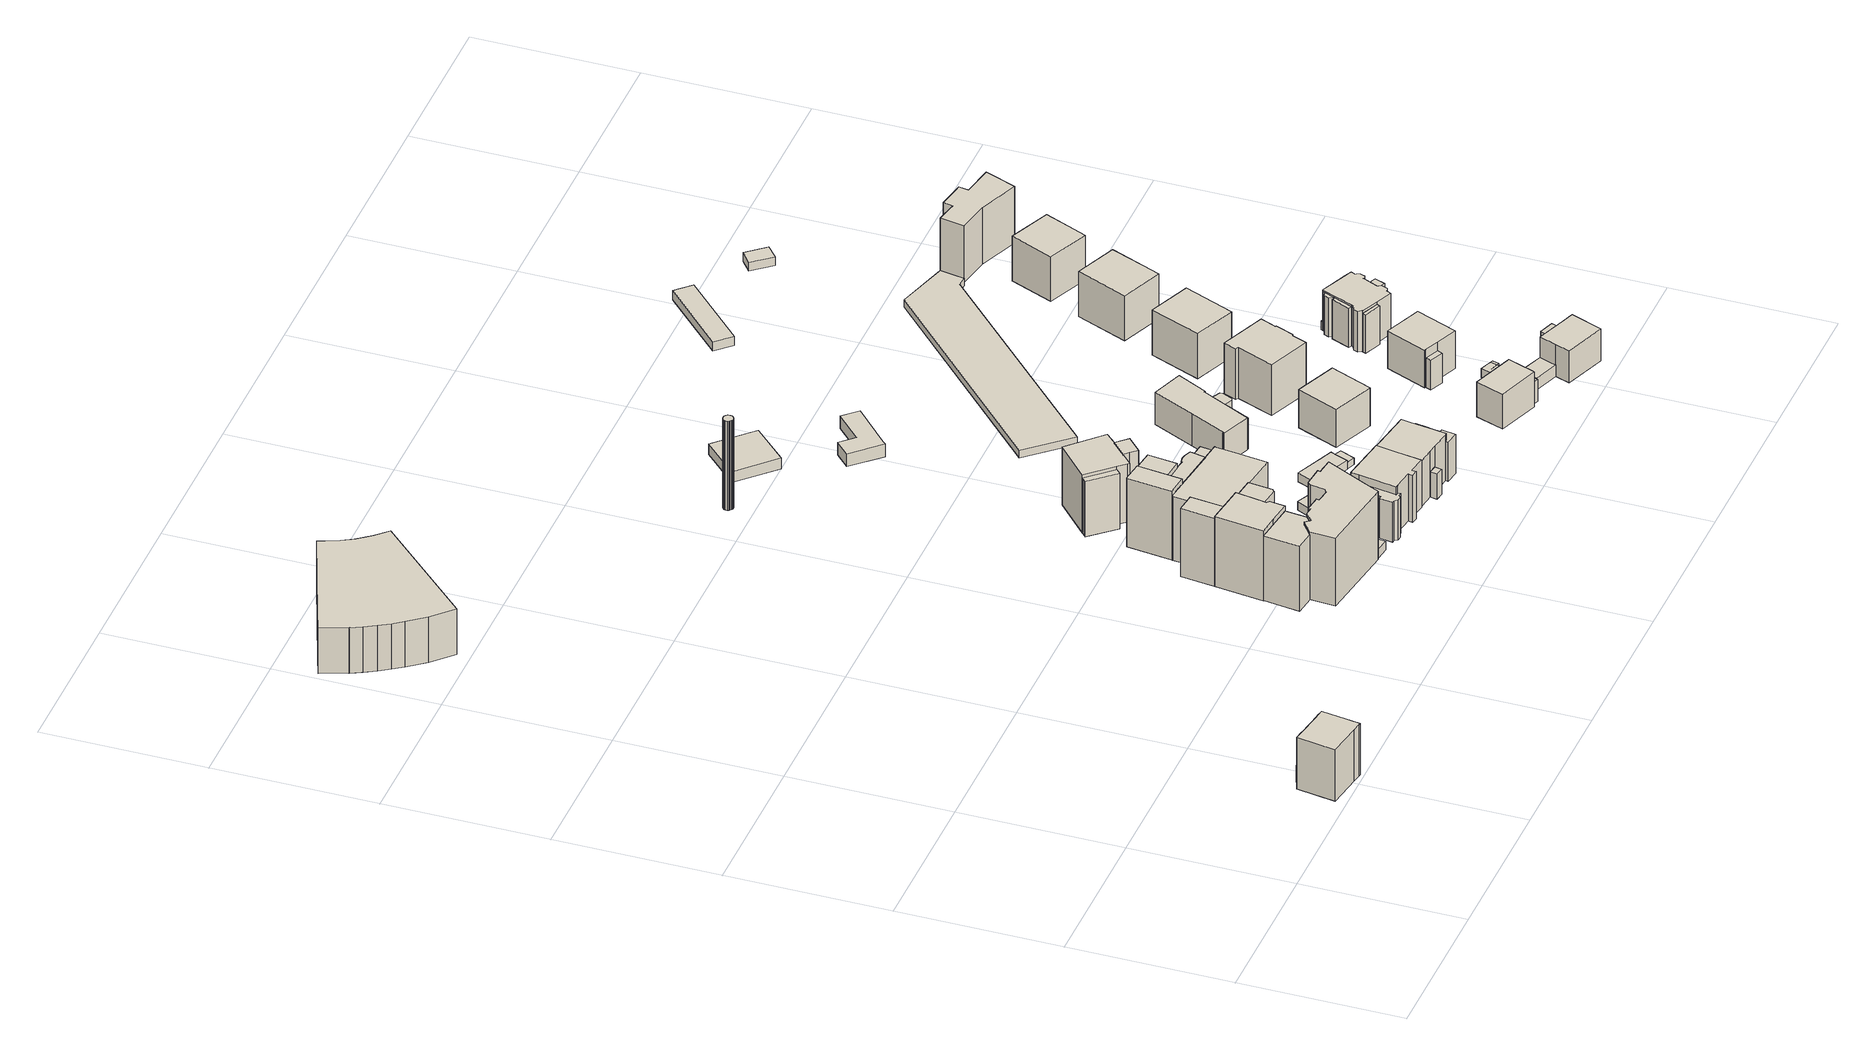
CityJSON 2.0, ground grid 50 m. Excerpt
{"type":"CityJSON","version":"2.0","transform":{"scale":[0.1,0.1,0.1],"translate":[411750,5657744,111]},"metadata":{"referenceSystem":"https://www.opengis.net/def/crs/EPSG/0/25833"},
"CityObjects":{
"building1":{"type":"Building","attributes":{"Gemeindeschluessel":14612000,"Geometrietyp2DReferenz":"3000","function":"31001_9998","roofType":"9999"},"children":["building1-1","building1-2"]},
"building1-1":{"type":"BuildingPart","attributes":{"Dachtyp_tdc":"tdcHipRoof","Dachneigung":21.82,"QualitaetDacherkennung":89,"Geometrietyp2DReferenz":"3000","measuredHeight":18.6,"roofType":"3200"},"parents":["building1"],"geometry":[{"type":"Solid","lod":"1","boundaries":[[[[0,1,2,3,4,5,6,7,8,9]],[[10,11,12,13,14,15,16,17,18,19]],[[9,11,10,0]],[[8,12,11,9]],[[7,13,12,8]],[[6,14,13,7]],[[5,15,14,6]],[[4,16,15,5]],[[3,17,16,4]],[[2,18,17,3]],[[1,19,18,2]],[[0,10,19,1]]]]}]},
"building1-2":{"type":"BuildingPart","attributes":{"Dachtyp_tdc":"tdcFreeFormRoof","Dachneigung":48.17,"QualitaetDacherkennung":15,"Geometrietyp2DReferenz":"3000","measuredHeight":6.14,"roofType":"5000"},"parents":["building1"],"geometry":[{"type":"Solid","lod":"1","boundaries":[[[[20,21,22,23,24,25,26,27,28]],[[29,30,31,10,19,18,32,33,34]],[[28,30,29,20]],[[27,31,30,28]],[[26,10,31,27]],[[25,19,10,26]],[[24,18,19,25]],[[23,32,18,24]],[[22,33,32,23]],[[21,34,33,22]],[[20,29,34,21]]]]}]},
"building2":{"type":"Building","attributes":{"Dachtyp_tdc":"tdcFreeFormRoof","Gemeindeschluessel":14612000,"Dachneigung":12.37,"QualitaetDacherkennung":40,"Geometrietyp2DReferenz":"3000","measuredHeight":16.99,"function":"31001_2000","roofType":"5000"},"geometry":[{"type":"Solid","lod":"1","boundaries":[[[[35,36,37,38,39,40,41,42,43,44,45,46,47,48,49]],[[50,51,52,53,54,55,56,57,58,59,60,61,62,63,64]],[[49,51,50,35]],[[48,52,51,49]],[[47,53,52,48]],[[46,54,53,47]],[[45,55,54,46]],[[44,56,55,45]],[[43,57,56,44]],[[42,58,57,43]],[[41,59,58,42]],[[40,60,59,41]],[[39,61,60,40]],[[38,62,61,39]],[[37,63,62,38]],[[36,64,63,37]],[[35,50,64,36]]]]}]},
"building3":{"type":"Building","attributes":{"Dachtyp_tdc":"tdcFreeFormRoof","Gemeindeschluessel":14612000,"Dachneigung":54.85,"QualitaetDacherkennung":20,"Geometrietyp2DReferenz":"3000","measuredHeight":26.11,"function":"31001_9998","roofType":"5000"},"geometry":[{"type":"Solid","lod":"1","boundaries":[[[[65,66,67,68,69,70,71]],[[72,73,74,75,76,77,78]],[[71,73,72,65]],[[70,74,73,71]],[[69,75,74,70]],[[68,76,75,69]],[[67,77,76,68]],[[66,78,77,67]],[[65,72,78,66]]]]}]},
"building4":{"type":"Building","attributes":{"Gemeindeschluessel":14612000,"Geometrietyp2DReferenz":"3000","function":"31001_9998","roofType":"9999"},"children":["building4-1","building4-2"]},
"building4-1":{"type":"BuildingPart","attributes":{"Dachtyp_tdc":"tdcFreeFormRoof","Dachneigung":59.81,"QualitaetDacherkennung":30,"Geometrietyp2DReferenz":"3000","measuredHeight":25.52,"roofType":"5000"},"parents":["building4"],"geometry":[{"type":"Solid","lod":"1","boundaries":[[[[79,80,81,82,83,84,85,86,87,88]],[[89,90,91,92,93,94,95,96,97,98]],[[88,90,89,79]],[[87,91,90,88]],[[86,92,91,87]],[[85,93,92,86]],[[84,94,93,85]],[[83,95,94,84]],[[82,96,95,83]],[[81,97,96,82]],[[80,98,97,81]],[[79,89,98,80]]]]}]},
"building4-2":{"type":"BuildingPart","attributes":{"Dachtyp_tdc":"tdcFreeFormRoof","Dachneigung":50.91,"QualitaetDacherkennung":8,"Geometrietyp2DReferenz":"3000","measuredHeight":28.3,"roofType":"5000"},"parents":["building4"],"geometry":[{"type":"Solid","lod":"1","boundaries":[[[[99,100,101,102,103,104,105,106,107]],[[108,109,110,111,112,113,114,89,98]],[[107,109,108,99]],[[106,110,109,107]],[[105,111,110,106]],[[104,112,111,105]],[[103,113,112,104]],[[102,114,113,103]],[[101,89,114,102]],[[100,98,89,101]],[[99,108,98,100]]]]}]},
"building5":{"type":"Building","attributes":{"Dachtyp_tdc":"tdcFreeFormRoof","Gemeindeschluessel":14612000,"Dachneigung":49.48,"QualitaetDacherkennung":22,"Geometrietyp2DReferenz":"3000","measuredHeight":26.62,"function":"31001_9998","roofType":"5000"},"geometry":[{"type":"Solid","lod":"1","boundaries":[[[[115,116,117,118,119,120,121,122,123,124,125,126,127,128,129,130,131,132,133,134]],[[135,136,137,138,139,140,141,142,143,144,145,146,147,148,149,150,151,152,153,154]],[[134,136,135,115]],[[133,137,136,134]],[[132,138,137,133]],[[131,139,138,132]],[[130,140,139,131]],[[129,141,140,130]],[[128,142,141,129]],[[127,143,142,128]],[[126,144,143,127]],[[125,145,144,126]],[[124,146,145,125]],[[123,147,146,124]],[[122,148,147,123]],[[121,149,148,122]],[[120,150,149,121]],[[119,151,150,120]],[[118,152,151,119]],[[117,153,152,118]],[[116,154,153,117]],[[115,135,154,116]]]]}]},
"building6":{"type":"Building","attributes":{"Gemeindeschluessel":14612000,"Dachneigung":90,"Dachorientierung":0,"MittlereTraufHoehe":115.54,"QualitaetDacherkennung":100,"ObjektHoehe":3,"BodenHoehe":112.54,"Geometrietyp2DReferenz":"3000","AbsoluteHoehe":115.54,"Dachflaeche":23.25,"measuredHeight":3,"function":"31001_9998","roofType":"1000","storeysAboveGround":1},"geometry":[{"type":"Solid","lod":"1","boundaries":[[[[155,156,157,158]],[[75,159,160,161]],[[158,159,75,155]],[[157,160,159,158]],[[156,161,160,157]],[[155,75,161,156]]]]}]},
"building7":{"type":"Building","attributes":{"Dachtyp_tdc":"tdcPolyFlatRoof","Gemeindeschluessel":14612000,"Dachneigung":54.86,"QualitaetDacherkennung":64,"Geometrietyp2DReferenz":"3000","measuredHeight":27.84,"function":"31001_9998","roofType":"2100"},"geometry":[{"type":"Solid","lod":"1","boundaries":[[[[162,163,164,165,166]],[[167,168,169,170,171]],[[166,168,167,162]],[[165,169,168,166]],[[164,170,169,165]],[[163,171,170,164]],[[162,167,171,163]]]]}]},
"building8":{"type":"Building","attributes":{"Dachtyp_tdc":"tdcPolyFlatRoof","Gemeindeschluessel":14612000,"Dachneigung":9.6,"QualitaetDacherkennung":45,"Geometrietyp2DReferenz":"3000","measuredHeight":3.36,"function":"31001_9998","roofType":"2100"},"geometry":[{"type":"Solid","lod":"1","boundaries":[[[[172,173,174,175]],[[176,177,178,179]],[[175,177,176,172]],[[174,178,177,175]],[[173,179,178,174]],[[172,176,179,173]]]]}]},
"building9":{"type":"Building","attributes":{"Gemeindeschluessel":14612000,"Geometrietyp2DReferenz":"3000","function":"31001_9998","roofType":"9999"},"children":["building9-1","building9-2","building9-3","building9-4","building9-5","building9-6"]},
"building9-1":{"type":"BuildingPart","attributes":{"Dachtyp_tdc":"tdcFreeFormRoof","Dachneigung":66.17,"QualitaetDacherkennung":14,"Geometrietyp2DReferenz":"3000","measuredHeight":26.49,"roofType":"5000"},"parents":["building9"],"geometry":[{"type":"Solid","lod":"1","boundaries":[[[[180,181,182,183,184]],[[113,185,186,187,188]],[[184,185,113,180]],[[183,186,185,184]],[[182,187,186,183]],[[181,188,187,182]],[[180,113,188,181]]]]}]},
"building9-2":{"type":"BuildingPart","attributes":{"Dachtyp_tdc":"tdcPolyFlatRoof","Dachneigung":0,"QualitaetDacherkennung":39,"Geometrietyp2DReferenz":"3000","measuredHeight":4.91,"roofType":"1000"},"parents":["building9"],"geometry":[{"type":"Solid","lod":"1","boundaries":[[[[189,190,191,192,193,194]],[[195,196,197,198,199,200]],[[194,196,195,189]],[[193,197,196,194]],[[192,198,197,193]],[[191,199,198,192]],[[190,200,199,191]],[[189,195,200,190]]]]}]},
"building9-3":{"type":"BuildingPart","attributes":{"Dachtyp_tdc":"tdcPolyFlatRoof","Dachneigung":47.38,"QualitaetDacherkennung":75,"Geometrietyp2DReferenz":"3000","measuredHeight":26.22,"roofType":"2100"},"parents":["building9"],"geometry":[{"type":"Solid","lod":"1","boundaries":[[[[201,202,203,204]],[[170,205,206,207]],[[204,205,170,201]],[[203,206,205,204]],[[202,207,206,203]],[[201,170,207,202]]]]}]},
"building9-4":{"type":"BuildingPart","attributes":{"Dachtyp_tdc":"tdcFreeFormRoof","Dachneigung":70.98,"QualitaetDacherkennung":10,"Geometrietyp2DReferenz":"3000","measuredHeight":25.9,"roofType":"5000"},"parents":["building9"],"geometry":[{"type":"Solid","lod":"1","boundaries":[[[[208,209,210,211,212,213,214,215,216,217,218]],[[219,220,221,222,223,224,225,171,226,207,206]],[[218,220,219,208]],[[217,221,220,218]],[[216,222,221,217]],[[215,223,222,216]],[[214,224,223,215]],[[213,225,224,214]],[[212,171,225,213]],[[211,226,171,212]],[[210,207,226,211]],[[209,206,207,210]],[[208,219,206,209]]]]}]},
"building9-5":{"type":"BuildingPart","attributes":{"Dachtyp_tdc":"tdcGableRoof","Dachneigung":36.32,"QualitaetDacherkennung":27,"Geometrietyp2DReferenz":"3000","measuredHeight":21.45,"roofType":"3100"},"parents":["building9"],"geometry":[{"type":"Solid","lod":"1","boundaries":[[[[227,228,229,230]],[[231,232,225,224]],[[230,232,231,227]],[[229,225,232,230]],[[228,224,225,229]],[[227,231,224,228]]]]}]},
"building9-6":{"type":"BuildingPart","attributes":{"Dachtyp_tdc":"tdcGableRoof","Dachneigung":16.01,"QualitaetDacherkennung":9,"Geometrietyp2DReferenz":"3000","measuredHeight":24.64,"roofType":"3100"},"parents":["building9"],"geometry":[{"type":"Solid","lod":"1","boundaries":[[[[233,234,235,236,237,238,239,240,241,242,243,244,245]],[[246,167,247,171,232,248,249,200,199,91,250,188,186]],[[245,167,246,233]],[[244,247,167,245]],[[243,171,247,244]],[[242,232,171,243]],[[241,248,232,242]],[[240,249,248,241]],[[239,200,249,240]],[[238,199,200,239]],[[237,91,199,238]],[[236,250,91,237]],[[235,188,250,236]],[[234,186,188,235]],[[233,246,186,234]]]]}]},
"building10":{"type":"Building","attributes":{"Erfassungsdatum_Objekt":"2021-12-02","BodenHoehe":117.99,"gemHoehe":30,"BauwerkHoehe":30,"Breite":3,"Gemeindeschluessel":"14612000","Geometrietyp2DReferenz":"3000","measuredHeight":30,"function":"51002_1260"},"geometry":[{"type":"Solid","lod":"1","boundaries":[[[[251,252,253,254,255,256,257,258,259,260,261,262,263,264,265,266,267,268,269,270,271,272]],[[273,274,275,276,277,278,279,280,281,282,283,284,285,286,287,288,289,290,291,292,293,294]],[[272,274,273,251]],[[271,275,274,272]],[[270,276,275,271]],[[269,277,276,270]],[[268,278,277,269]],[[267,279,278,268]],[[266,280,279,267]],[[265,281,280,266]],[[264,282,281,265]],[[263,283,282,264]],[[262,284,283,263]],[[261,285,284,262]],[[260,286,285,261]],[[259,287,286,260]],[[258,288,287,259]],[[257,289,288,258]],[[256,290,289,257]],[[255,291,290,256]],[[254,292,291,255]],[[253,293,292,254]],[[252,294,293,253]],[[251,273,294,252]]]]}]},
"building11":{"type":"Building","attributes":{"Gemeindeschluessel":14612000,"Geometrietyp2DReferenz":"3000","function":"31001_9998","roofType":"9999"},"children":["building11-1","building11-2","building11-3"]},
"building11-1":{"type":"BuildingPart","attributes":{"Dachtyp_tdc":"tdcGableRoof","Dachneigung":11.57,"QualitaetDacherkennung":21,"Geometrietyp2DReferenz":"3000","measuredHeight":20.23,"roofType":"3100"},"parents":["building11"],"geometry":[{"type":"Solid","lod":"1","boundaries":[[[[295,296,297,298,299,300,301]],[[302,303,304,305,306,307,308]],[[301,303,302,295]],[[300,304,303,301]],[[299,305,304,300]],[[298,306,305,299]],[[297,307,306,298]],[[296,308,307,297]],[[295,302,308,296]]]]}]},
"building11-2":{"type":"BuildingPart","attributes":{"Dachtyp_tdc":"tdcCutTentRoof","Dachneigung":57.1,"QualitaetDacherkennung":53,"Geometrietyp2DReferenz":"3000","measuredHeight":22.25,"roofType":"9999"},"parents":["building11"],"geometry":[{"type":"Solid","lod":"1","boundaries":[[[[309,310,311,312,313,314,315,316,317,318]],[[302,308,319,320,321,322,323,324,304,303]],[[318,308,302,309]],[[317,319,308,318]],[[316,320,319,317]],[[315,321,320,316]],[[314,322,321,315]],[[313,323,322,314]],[[312,324,323,313]],[[311,304,324,312]],[[310,303,304,311]],[[309,302,303,310]]]]}]},
"building11-3":{"type":"BuildingPart","attributes":{"Dachtyp_tdc":"tdcFreeFormRoof","Dachneigung":66.91,"QualitaetDacherkennung":26,"Geometrietyp2DReferenz":"3000","measuredHeight":19.89,"roofType":"5000"},"parents":["building11"],"geometry":[{"type":"Solid","lod":"1","boundaries":[[[[325,326,327,328,329]],[[330,331,332,322,321]],[[329,331,330,325]],[[328,332,331,329]],[[327,322,332,328]],[[326,321,322,327]],[[325,330,321,326]]]]}]},
"building12":{"type":"Building","attributes":{"Gemeindeschluessel":14612000,"Geometrietyp2DReferenz":"3000","function":"31001_9998","roofType":"9999"},"children":["building12-1","building12-2"]},
"building12-1":{"type":"BuildingPart","attributes":{"Dachtyp_tdc":"tdcHipAndGableRoof","Dachneigung":23.06,"QualitaetDacherkennung":45,"Geometrietyp2DReferenz":"3000","measuredHeight":18.25,"roofType":"5000"},"parents":["building12"],"geometry":[{"type":"Solid","lod":"1","boundaries":[[[[333,334,335,336,337,338,339,340,341,342,343]],[[344,345,346,347,348,349,350,351,352,353,354]],[[343,345,344,333]],[[342,346,345,343]],[[341,347,346,342]],[[340,348,347,341]],[[339,349,348,340]],[[338,350,349,339]],[[337,351,350,338]],[[336,352,351,337]],[[335,353,352,336]],[[334,354,353,335]],[[333,344,354,334]]]]}]},
"building12-2":{"type":"BuildingPart","attributes":{"Dachtyp_tdc":"tdcGableRoof","Dachneigung":27.45,"QualitaetDacherkennung":51,"Geometrietyp2DReferenz":"3000","measuredHeight":15.83,"roofType":"3100"},"parents":["building12"],"geometry":[{"type":"Solid","lod":"1","boundaries":[[[[355,356,357,358,359,360,361,362,363,364,365,366,367,368]],[[369,370,371,372,373,374,375,376,377,378,351,379,350,349]],[[368,370,369,355]],[[367,371,370,368]],[[366,372,371,367]],[[365,373,372,366]],[[364,374,373,365]],[[363,375,374,364]],[[362,376,375,363]],[[361,377,376,362]],[[360,378,377,361]],[[359,351,378,360]],[[358,379,351,359]],[[357,350,379,358]],[[356,349,350,357]],[[355,369,349,356]]]]}]},
"building13":{"type":"Building","attributes":{"Dachtyp_tdc":"tdcPolyFlatRoof","Gemeindeschluessel":14612000,"Dachneigung":5.66,"QualitaetDacherkennung":77,"Geometrietyp2DReferenz":"3000","measuredHeight":3.27,"function":"31001_9998","roofType":"2100"},"geometry":[{"type":"Solid","lod":"1","boundaries":[[[[380,381,382,383]],[[384,385,386,387]],[[383,385,384,380]],[[382,386,385,383]],[[381,387,386,382]],[[380,384,387,381]]]]}]},
"building14":{"type":"Building","attributes":{"Dachtyp_tdc":"tdcFreeFormRoof","Gemeindeschluessel":14612000,"Dachneigung":18.72,"QualitaetDacherkennung":19,"Geometrietyp2DReferenz":"3000","measuredHeight":5.21,"function":"31001_9998","roofType":"5000"},"geometry":[{"type":"Solid","lod":"1","boundaries":[[[[388,389,390,391,392,393]],[[394,395,396,397,398,399]],[[393,395,394,388]],[[392,396,395,393]],[[391,397,396,392]],[[390,398,397,391]],[[389,399,398,390]],[[388,394,399,389]]]]}]},
"building15":{"type":"Building","attributes":{"Dachtyp_tdc":"tdcPolyFlatRoof","Gemeindeschluessel":14612000,"Dachneigung":0,"QualitaetDacherkennung":42,"Geometrietyp2DReferenz":"3000","measuredHeight":4.68,"function":"31001_9998","roofType":"1000"},"geometry":[{"type":"Solid","lod":"1","boundaries":[[[[400,401,402,403,404]],[[396,405,406,407,397]],[[404,405,396,400]],[[403,406,405,404]],[[402,407,406,403]],[[401,397,407,402]],[[400,396,397,401]]]]}]},
"building16":{"type":"Building","attributes":{"Gemeindeschluessel":14612000,"Dachorientierung":0,"MittlereTraufHoehe":121.46,"ObjektHoehe":9.09,"BodenHoehe":112.38,"Geometrietyp2DReferenz":"3000","BezugspunktDach":"2000","AbsoluteHoehe":121.46,"Dachflaeche":7.5,"measuredHeight":9.09,"function":"31001_9998","storeysAboveGround":3},"geometry":[{"type":"Solid","lod":"1","boundaries":[[[[408,409,410,411]],[[412,413,414,415]],[[411,413,412,408]],[[410,414,413,411]],[[409,415,414,410]],[[408,412,415,409]]]]}]},
"building17":{"type":"Building","attributes":{"Dachtyp_tdc":"tdcPolyFlatRoof","Gemeindeschluessel":14612000,"Dachneigung":0,"QualitaetDacherkennung":88,"Geometrietyp2DReferenz":"3000","measuredHeight":3.59,"function":"31001_2000","roofType":"1000"},"geometry":[{"type":"Solid","lod":"1","boundaries":[[[[416,417,418,419]],[[420,421,422,423]],[[419,421,420,416]],[[418,422,421,419]],[[417,423,422,418]],[[416,420,423,417]]]]}]},
"building18":{"type":"Building","attributes":{"Gemeindeschluessel":14612000,"Geometrietyp2DReferenz":"3000","function":"31001_9998","roofType":"9999"},"children":["building18-1","building18-2","building18-3"]},
"building18-1":{"type":"BuildingPart","attributes":{"Dachtyp_tdc":"tdcCutGableRoof","Dachneigung":29.25,"QualitaetDacherkennung":45,"Geometrietyp2DReferenz":"3000","measuredHeight":15.28,"roofType":"9999"},"parents":["building18"],"geometry":[{"type":"Solid","lod":"1","boundaries":[[[[424,425,426,427,428,429,430,431,432,433,434,435]],[[436,437,438,439,440,441,442,443,444,445,446,447]],[[435,437,436,424]],[[434,438,437,435]],[[433,439,438,434]],[[432,440,439,433]],[[431,441,440,432]],[[430,442,441,431]],[[429,443,442,430]],[[428,444,443,429]],[[427,445,444,428]],[[426,446,445,427]],[[425,447,446,426]],[[424,436,447,425]]]]}]},
"building18-2":{"type":"BuildingPart","attributes":{"Dachtyp_tdc":"tdcPolyFlatRoof","Dachneigung":0,"QualitaetDacherkennung":23,"Geometrietyp2DReferenz":"3000","measuredHeight":8.52,"roofType":"1000"},"parents":["building18"],"geometry":[{"type":"Solid","lod":"1","boundaries":[[[[448,449,450,451]],[[452,453,454,455]],[[451,452,455,448]],[[450,453,452,451]],[[449,454,453,450]],[[448,455,454,449]]]]}]},
"building18-3":{"type":"BuildingPart","attributes":{"Dachtyp_tdc":"tdcHipAndGableRoof","Dachneigung":19.64,"QualitaetDacherkennung":38,"Geometrietyp2DReferenz":"3000","measuredHeight":17.79,"roofType":"5000"},"parents":["building18"],"geometry":[{"type":"Solid","lod":"1","boundaries":[[[[456,457,458,459,460,461,462,463,464]],[[455,465,466,467,468,436,445,444,452]],[[464,455,452,456]],[[463,465,455,464]],[[462,466,465,463]],[[461,467,466,462]],[[460,468,467,461]],[[459,436,468,460]],[[458,445,436,459]],[[457,444,445,458]],[[456,452,444,457]]]]}]},
"building19":{"type":"Building","attributes":{"Dachtyp_tdc":"tdcPolyFlatRoof","Gemeindeschluessel":14612000,"Dachneigung":3.14,"QualitaetDacherkennung":83,"Geometrietyp2DReferenz":"3000","measuredHeight":3.11,"function":"31001_9998","roofType":"2100"},"geometry":[{"type":"Solid","lod":"1","boundaries":[[[[469,470,471,472,473,474]],[[475,476,477,478,479,480]],[[474,476,475,469]],[[473,477,476,474]],[[472,478,477,473]],[[471,479,478,472]],[[470,480,479,471]],[[469,475,480,470]]]]}]},
"building20":{"type":"Building","attributes":{"Dachtyp_tdc":"tdcPolyFlatRoof","Gemeindeschluessel":14612000,"Dachneigung":0,"QualitaetDacherkennung":84,"Geometrietyp2DReferenz":"3000","measuredHeight":4.29,"function":"31001_2000","roofType":"1000"},"geometry":[{"type":"Solid","lod":"1","boundaries":[[[[481,482,483,484,485,486,487]],[[488,489,490,491,492,493,494]],[[487,489,488,481]],[[486,490,489,487]],[[485,491,490,486]],[[484,492,491,485]],[[483,493,492,484]],[[482,494,493,483]],[[481,488,494,482]]]]}]},
"building21":{"type":"Building","attributes":{"Dachtyp_tdc":"tdcPolyFlatRoof","Gemeindeschluessel":14612000,"Dachneigung":0,"QualitaetDacherkennung":62,"Geometrietyp2DReferenz":"3000","measuredHeight":2.16,"function":"31001_9998","roofType":"1000"},"geometry":[{"type":"Solid","lod":"1","boundaries":[[[[495,496,497,498]],[[499,500,501,502]],[[498,500,499,495]],[[497,501,500,498]],[[496,502,501,497]],[[495,499,502,496]]]]}]},
"building22":{"type":"Building","attributes":{"Gemeindeschluessel":14612000,"Geometrietyp2DReferenz":"3000","function":"31001_9998","roofType":"9999"},"children":["building22-1","building22-2"]},
"building22-1":{"type":"BuildingPart","attributes":{"Dachtyp_tdc":"tdcPolyFlatRoof","Dachneigung":2.94,"QualitaetDacherkennung":77,"Geometrietyp2DReferenz":"3000","measuredHeight":11.08,"roofType":"2100"},"parents":["building22"],"geometry":[{"type":"Solid","lod":"1","boundaries":[[[[503,504,505,506,507,508,509,510,511,512]],[[513,514,515,516,517,518,519,520,521,522]],[[512,514,513,503]],[[511,515,514,512]],[[510,516,515,511]],[[509,517,516,510]],[[508,518,517,509]],[[507,519,518,508]],[[506,520,519,507]],[[505,521,520,506]],[[504,522,521,505]],[[503,513,522,504]]]]}]},
"building22-2":{"type":"BuildingPart","attributes":{"Dachtyp_tdc":"tdcPolyFlatRoof","Dachneigung":4.17,"QualitaetDacherkennung":42,"Geometrietyp2DReferenz":"3000","measuredHeight":10.59,"roofType":"2100"},"parents":["building22"],"geometry":[{"type":"Solid","lod":"1","boundaries":[[[[523,524,525,526,527,528,529,530]],[[531,532,533,513,522,534,535,536]],[[530,532,531,523]],[[529,533,532,530]],[[528,513,533,529]],[[527,522,513,528]],[[526,534,522,527]],[[525,535,534,526]],[[524,536,535,525]],[[523,531,536,524]]]]}]},
"building23":{"type":"Building","attributes":{"Dachtyp_tdc":"tdcTentRoof","Gemeindeschluessel":14612000,"Dachneigung":19.35,"QualitaetDacherkennung":78,"Geometrietyp2DReferenz":"3000","measuredHeight":14.11,"function":"31001_9998","roofType":"3500"},"geometry":[{"type":"Solid","lod":"1","boundaries":[[[[537,538,539,540]],[[541,542,543,544]],[[540,542,541,537]],[[539,543,542,540]],[[538,544,543,539]],[[537,541,544,538]]]]}]},
"building24":{"type":"Building","attributes":{"Gemeindeschluessel":14612000,"Geometrietyp2DReferenz":"3000","function":"31001_9998","roofType":"9999"},"children":["building24-1","building24-2"]},
"building24-1":{"type":"BuildingPart","attributes":{"Dachtyp_tdc":"tdcGableRoof","Dachneigung":68.99,"QualitaetDacherkennung":17,"Geometrietyp2DReferenz":"3000","measuredHeight":9.48,"roofType":"3100"},"parents":["building24"],"geometry":[{"type":"Solid","lod":"1","boundaries":[[[[545,546,547,548,549,550]],[[551,552,553,554,555,556]],[[550,551,556,545]],[[549,552,551,550]],[[548,553,552,549]],[[547,554,553,548]],[[546,555,554,547]],[[545,556,555,546]]]]}]},
"building24-2":{"type":"BuildingPart","attributes":{"Dachtyp_tdc":"tdcPolyFlatRoof","Dachneigung":0,"QualitaetDacherkennung":54,"Geometrietyp2DReferenz":"3000","measuredHeight":11.83,"roofType":"1000"},"parents":["building24"],"geometry":[{"type":"Solid","lod":"1","boundaries":[[[[557,558,559,560,561,562]],[[563,552,556,564,565,566]],[[562,552,563,557]],[[561,556,552,562]],[[560,564,556,561]],[[559,565,564,560]],[[558,566,565,559]],[[557,563,566,558]]]]}]},
"building25":{"type":"Building","attributes":{"Dachtyp_tdc":"tdcFreeFormRoof","Gemeindeschluessel":14612000,"Dachneigung":26.3,"QualitaetDacherkennung":58,"Geometrietyp2DReferenz":"3000","measuredHeight":18.93,"function":"31001_9998","roofType":"5000"},"geometry":[{"type":"Solid","lod":"1","boundaries":[[[[567,568,569,570,571,572,573,574,575,576]],[[577,578,579,580,581,582,583,584,585,586]],[[576,578,577,567]],[[575,579,578,576]],[[574,580,579,575]],[[573,581,580,574]],[[572,582,581,573]],[[571,583,582,572]],[[570,584,583,571]],[[569,585,584,570]],[[568,586,585,569]],[[567,577,586,568]]]]}]},
"building26":{"type":"Building","attributes":{"Dachtyp_tdc":"tdcPolyFlatRoof","Gemeindeschluessel":14612000,"Dachneigung":0,"QualitaetDacherkennung":87,"Geometrietyp2DReferenz":"3000","measuredHeight":2.83,"function":"31001_9998","roofType":"1000"},"geometry":[{"type":"Solid","lod":"1","boundaries":[[[[587,588,589,590,591,592,593]],[[594,595,596,597,598,599,600]],[[593,595,594,587]],[[592,596,595,593]],[[591,597,596,592]],[[590,598,597,591]],[[589,599,598,590]],[[588,600,599,589]],[[587,594,600,588]]]]}]},
"building27":{"type":"Building","attributes":{"Dachtyp_tdc":"tdcPolyFlatRoof","Gemeindeschluessel":14612000,"Dachneigung":0,"QualitaetDacherkennung":15,"Geometrietyp2DReferenz":"3000","measuredHeight":2.53,"function":"31001_9998","roofType":"1000"},"geometry":[{"type":"Solid","lod":"1","boundaries":[[[[601,602,603,604,605,606]],[[607,608,609,610,611,612]],[[606,608,607,601]],[[605,609,608,606]],[[604,610,609,605]],[[603,611,610,604]],[[602,612,611,603]],[[601,607,612,602]]]]}]},
"building28":{"type":"Building","attributes":{"Gemeindeschluessel":14612000,"Dachneigung":90,"Dachorientierung":0,"MittlereTraufHoehe":116.05,"QualitaetDacherkennung":100,"ObjektHoehe":2.88,"BodenHoehe":113.17,"Geometrietyp2DReferenz":"3000","AbsoluteHoehe":116.05,"Dachflaeche":7.69,"measuredHeight":2.88,"function":"31001_9998","roofType":"1000","storeysAboveGround":1},"geometry":[{"type":"Solid","lod":"1","boundaries":[[[[613,614,615,616]],[[617,618,619,620]],[[616,618,617,613]],[[615,619,618,616]],[[614,620,619,615]],[[613,617,620,614]]]]}]},
"building29":{"type":"Building","attributes":{"Gemeindeschluessel":14612000,"Geometrietyp2DReferenz":"3000","function":"31001_9998","roofType":"9999"},"children":["building29-1","building29-2"]},
"building29-1":{"type":"BuildingPart","attributes":{"Dachtyp_tdc":"tdcTentRoof","Dachneigung":16.57,"QualitaetDacherkennung":71,"Geometrietyp2DReferenz":"3000","measuredHeight":13.89,"roofType":"3500"},"parents":["building29"],"geometry":[{"type":"Solid","lod":"1","boundaries":[[[[621,622,623,624,625,626]],[[627,628,629,630,631,632]],[[626,628,627,621]],[[625,629,628,626]],[[624,630,629,625]],[[623,631,630,624]],[[622,632,631,623]],[[621,627,632,622]]]]}]},
"building29-2":{"type":"BuildingPart","attributes":{"Dachtyp_tdc":"tdcFreeFormRoof","Dachneigung":69.09,"QualitaetDacherkennung":18,"Geometrietyp2DReferenz":"3000","measuredHeight":11.32,"roofType":"5000"},"parents":["building29"],"geometry":[{"type":"Solid","lod":"1","boundaries":[[[[633,634,635,636]],[[627,637,638,628]],[[636,637,627,633]],[[635,638,637,636]],[[634,628,638,635]],[[633,627,628,634]]]]}]},
"building30":{"type":"Building","attributes":{"Gemeindeschluessel":14612000,"Geometrietyp2DReferenz":"3000","function":"31001_9998","roofType":"9999"},"children":["building30-1","building30-2","building30-3"]},
"building30-1":{"type":"BuildingPart","attributes":{"Dachtyp_tdc":"tdcGableRoof","Dachneigung":34.47,"QualitaetDacherkennung":80,"Geometrietyp2DReferenz":"3000","measuredHeight":12.59,"roofType":"3100"},"parents":["building30"],"geometry":[{"type":"Solid","lod":"1","boundaries":[[[[639,640,641,642,643,644,645]],[[646,647,648,649,650,651,652]],[[645,647,646,639]],[[644,648,647,645]],[[643,649,648,644]],[[642,650,649,643]],[[641,651,650,642]],[[640,652,651,641]],[[639,646,652,640]]]]}]},
"building30-2":{"type":"BuildingPart","attributes":{"Dachtyp_tdc":"tdcPolyFlatRoof","Dachneigung":7.34,"QualitaetDacherkennung":80,"Geometrietyp2DReferenz":"3000","measuredHeight":4.24,"roofType":"2100"},"parents":["building30"],"geometry":[{"type":"Solid","lod":"1","boundaries":[[[[653,654,655,656,657,658,659,660]],[[652,651,661,662,663,600,599,598]],[[660,651,652,653]],[[659,661,651,660]],[[658,662,661,659]],[[657,663,662,658]],[[656,600,663,657]],[[655,599,600,656]],[[654,598,599,655]],[[653,652,598,654]]]]}]},
"building30-3":{"type":"BuildingPart","attributes":{"Dachtyp_tdc":"tdcPolyFlatRoof","Dachneigung":0,"QualitaetDacherkennung":53,"Geometrietyp2DReferenz":"3000","measuredHeight":8.16,"roofType":"1000"},"parents":["building30"],"geometry":[{"type":"Solid","lod":"1","boundaries":[[[[664,665,666,667]],[[646,668,669,647]],[[667,668,646,664]],[[666,669,668,667]],[[665,647,669,666]],[[664,646,647,665]]]]}]},
"building31":{"type":"Building","attributes":{"Dachtyp_tdc":"tdcPolyFlatRoof","Gemeindeschluessel":14612000,"Dachneigung":0,"QualitaetDacherkennung":56,"Geometrietyp2DReferenz":"3000","measuredHeight":15.25,"function":"31001_9998","roofType":"1000"},"geometry":[{"type":"Solid","lod":"1","boundaries":[[[[670,671,672,673]],[[674,675,676,677]],[[673,675,674,670]],[[672,676,675,673]],[[671,677,676,672]],[[670,674,677,671]]]]}]},
"building32":{"type":"Building","attributes":{"Gemeindeschluessel":14612000,"Dachneigung":84.55,"Dachorientierung":-134.22,"MittlereTraufHoehe":119.36,"QualitaetDacherkennung":66,"ObjektHoehe":3.24,"BodenHoehe":116.43,"Geometrietyp2DReferenz":"3000","AbsoluteHoehe":119.67,"Dachflaeche":174.04,"measuredHeight":3.24,"function":"31001_9998","roofType":"3100","storeysAboveGround":1},"geometry":[{"type":"Solid","lod":"1","boundaries":[[[[678,679,680,681]],[[682,683,684,685]],[[681,683,682,678]],[[680,684,683,681]],[[679,685,684,680]],[[678,682,685,679]]]]}]},
"building33":{"type":"Building","attributes":{"Gemeindeschluessel":14612000,"Geometrietyp2DReferenz":"3000","function":"31001_9998","roofType":"9999"},"children":["building33-1","building33-2","building33-3","building33-4","building33-5"]},
"building33-1":{"type":"BuildingPart","attributes":{"Dachtyp_tdc":"tdcPolyFlatRoof","Dachneigung":19.58,"QualitaetDacherkennung":59,"Geometrietyp2DReferenz":"3000","measuredHeight":13.24,"roofType":"2100"},"parents":["building33"],"geometry":[{"type":"Solid","lod":"1","boundaries":[[[[686,687,688,689]],[[690,691,692,693]],[[689,691,690,686]],[[688,692,691,689]],[[687,693,692,688]],[[686,690,693,687]]]]}]},
"building33-2":{"type":"BuildingPart","attributes":{"Dachtyp_tdc":"tdcPolyFlatRoof","Dachneigung":0,"QualitaetDacherkennung":0,"Geometrietyp2DReferenz":"3000","measuredHeight":3.03,"roofType":"9999"},"parents":["building33"],"geometry":[{"type":"Solid","lod":"1","boundaries":[[[[694,695,696,697,698,699,700]],[[701,702,703,704,705,706,707]],[[700,702,701,694]],[[699,703,702,700]],[[698,704,703,699]],[[697,705,704,698]],[[696,706,705,697]],[[695,707,706,696]],[[694,701,707,695]]]]}]},
"building33-3":{"type":"BuildingPart","attributes":{"Dachtyp_tdc":"tdcPolyFlatRoof","Dachneigung":21.65,"QualitaetDacherkennung":63,"Geometrietyp2DReferenz":"3000","measuredHeight":13.03,"roofType":"2100"},"parents":["building33"],"geometry":[{"type":"Solid","lod":"1","boundaries":[[[[708,709,710,711]],[[712,713,714,715]],[[711,713,712,708]],[[710,714,713,711]],[[709,715,714,710]],[[708,712,715,709]]]]}]},
"building33-4":{"type":"BuildingPart","attributes":{"Dachtyp_tdc":"tdcPolyFlatRoof","Dachneigung":21.07,"QualitaetDacherkennung":59,"Geometrietyp2DReferenz":"3000","measuredHeight":13.41,"roofType":"2100"},"parents":["building33"],"geometry":[{"type":"MultiSurface","lod":"1","boundaries":[[[716,717,718,719,720,721,722,723,724,717]],[[701,725,726,727,728,729,730,731,732,725]],[[725,717,724,726]],[[723,727,726,724]],[[722,728,727,723]],[[721,729,728,722]],[[720,730,729,721]],[[719,731,730,720]],[[718,732,731,719]],[[717,725,732,718]],[[716,701,725,717]]]}]},
"building33-5":{"type":"BuildingPart","attributes":{"Dachtyp_tdc":"tdcCutTentRoof","Dachneigung":21.24,"QualitaetDacherkennung":70,"Geometrietyp2DReferenz":"3000","measuredHeight":15.13,"roofType":"9999"},"parents":["building33"],"geometry":[{"type":"Solid","lod":"1","boundaries":[[[[733,734,735,736,737,738,739,740,741,742,743,744,745,746,747,748,749,750,751,752,753,754,755,756,757]],[[758,759,760,761,714,713,762,763,764,765,766,767,768,690,693,769,770,771,772,726,701,707,773,774,775]],[[757,759,758,733]],[[756,760,759,757]],[[755,761,760,756]],[[754,714,761,755]],[[753,713,714,754]],[[752,762,713,753]],[[751,763,762,752]],[[750,764,763,751]],[[749,765,764,750]],[[748,766,765,749]],[[747,767,766,748]],[[746,768,767,747]],[[745,690,768,746]],[[744,693,690,745]],[[743,769,693,744]],[[742,770,769,743]],[[741,771,770,742]],[[740,772,771,741]],[[739,726,772,740]],[[738,701,726,739]],[[737,707,701,738]],[[736,773,707,737]],[[735,774,773,736]],[[734,775,774,735]],[[733,758,775,734]]]]}]},
"building34":{"type":"Building","attributes":{"Dachtyp_tdc":"tdcPolyFlatRoof","Gemeindeschluessel":14612000,"Dachneigung":0,"QualitaetDacherkennung":52,"Geometrietyp2DReferenz":"3000","measuredHeight":15.22,"function":"31001_9998","roofType":"1000"},"geometry":[{"type":"Solid","lod":"1","boundaries":[[[[776,777,778,779]],[[780,781,782,783]],[[779,781,780,776]],[[778,782,781,779]],[[777,783,782,778]],[[776,780,783,777]]]]}]},
"building35":{"type":"Building","attributes":{"Gemeindeschluessel":14612000,"Dachorientierung":0,"MittlereTraufHoehe":119.5,"ObjektHoehe":3,"BodenHoehe":116.5,"Geometrietyp2DReferenz":"3000","BezugspunktDach":"2000","AbsoluteHoehe":119.5,"Dachflaeche":37.44,"measuredHeight":3,"function":"31001_9998","storeysAboveGround":1},"geometry":[{"type":"Solid","lod":"1","boundaries":[[[[784,785,786,787]],[[788,789,790,791]],[[787,789,788,784]],[[786,790,789,787]],[[785,791,790,786]],[[784,788,791,785]]]]}]},
"building36":{"type":"Building","attributes":{"Dachtyp_tdc":"tdcPolyFlatRoof","Gemeindeschluessel":14612000,"Dachneigung":0,"QualitaetDacherkennung":49,"Geometrietyp2DReferenz":"3000","measuredHeight":15.09,"function":"31001_9998","roofType":"1000"},"geometry":[{"type":"Solid","lod":"1","boundaries":[[[[792,793,794,795]],[[796,797,798,799]],[[795,797,796,792]],[[794,798,797,795]],[[793,799,798,794]],[[792,796,799,793]]]]}]},
"building37":{"type":"Building","attributes":{"Dachtyp_tdc":"tdcPolyFlatRoof","Gemeindeschluessel":14612000,"Dachneigung":0,"QualitaetDacherkennung":48,"Geometrietyp2DReferenz":"3000","measuredHeight":19.13,"function":"31001_9998","roofType":"1000"},"geometry":[{"type":"Solid","lod":"1","boundaries":[[[[800,801,802,803,804,805,806,807,808]],[[809,810,811,812,813,814,815,816,817]],[[808,810,809,800]],[[807,811,810,808]],[[806,812,811,807]],[[805,813,812,806]],[[804,814,813,805]],[[803,815,814,804]],[[802,816,815,803]],[[801,817,816,802]],[[800,809,817,801]]]]}]}
},
"vertices":[
[528,130,186],[439,144,186],[439,145,186],[410,149,186],[391,29,186],[498,13,186],[527,8,186],[532,7,186],[551,127,186],[528,131,186],[528,130,13],[528,131,13],[551,127,13],[532,7,13],[527,8,13],[498,13,13],[391,29,13],[410,149,13],[439,145,13],[439,144,13],
[493,154,69],[472,158,69],[468,158,69],[441,162,69],[439,145,69],[439,144,69],[528,130,69],[531,148,69],[500,153,69],[493,154,13],[500,153,13],[531,148,13],[441,162,13],[468,158,13],[472,158,13],
[75,2888,171],[5,2862,171],[37,2782,171],[35,2782,171],[53,2747,171],[72,2712,171],[93,2679,171],[116,2647,171],[158,2594,171],[219,2534,171],[506,2831,171],[469,2868,171],[436,2910,171],[411,2957,171],[392,3006,171],[75,2888,18],[392,3006,18],[411,2957,18],[436,2910,18],[469,2868,18],[506,2831,18],[219,2534,18],[158,2594,18],[116,2647,18],[93,2679,18],[72,2712,18],[53,2747,18],[35,2782,18],[37,2782,18],[5,2862,18],
[1261,418,234],[1300,448,234],[1312,432,234],[1338,455,234],[1345,520,234],[1215,536,234],[1201,425,234],[1261,418,15],[1201,425,15],[1215,536,15],[1345,520,15],[1338,455,15],[1312,432,15],[1300,448,15],
[1359,669,236],[1346,588,236],[1351,592,236],[1358,586,236],[1419,578,236],[1422,582,236],[1427,586,236],[1431,623,236],[1435,660,236],[1397,665,236],[1359,669,14],[1397,665,14],[1435,660,14],[1431,623,14],[1427,586,14],[1422,582,14],[1419,578,14],[1358,586,14],[1351,592,14],[1346,588,14],
[1343,575,251],[1346,588,251],[1359,669,251],[1296,677,251],[1234,685,251],[1215,536,251],[1275,529,251],[1345,520,251],[1351,567,251],[1343,575,14],[1351,567,14],[1345,520,14],[1275,529,14],[1215,536,14],[1234,685,14],[1296,677,14],
[1413,453,245],[1411,453,245],[1365,459,245],[1364,452,245],[1338,455,245],[1312,432,245],[1300,448,245],[1261,418,245],[1255,340,245],[1503,305,245],[1505,305,245],[1525,348,245],[1590,481,245],[1540,487,245],[1541,495,245],[1480,501,245],[1470,490,245],[1465,446,245],[1452,439,245],[1412,444,245],[1413,453,17],[1412,444,17],[1452,439,17],[1465,446,17],[1470,490,17],[1480,501,17],[1541,495,17],[1540,487,17],[1590,481,17],[1525,348,17],[1505,305,17],[1503,305,17],[1255,340,17],[1261,418,17],[1300,448,17],[1312,432,17],[1338,455,17],[1364,452,17],[1365,459,17],[1411,453,17],
[1345,520,45],[1419,512,45],[1424,542,45],[1349,551,45],[1349,551,15],[1424,542,15],[1419,512,15],
[1312,840,245],[1377,832,245],[1394,970,245],[1331,978,245],[1329,975,245],[1312,840,14],[1329,975,14],[1331,978,14],[1394,970,14],[1377,832,14],
[1549,299,49],[1555,344,49],[1525,348,49],[1505,305,49],[1549,299,19],[1505,305,19],[1525,348,19],[1555,344,19],
[1234,685,244],[1294,677,244],[1294,678,244],[1306,783,244],[1246,790,244],[1246,790,14],[1306,783,14],[1294,678,14],[1294,677,14],
[1593,730,63],[1564,733,63],[1553,646,63],[1582,642,63],[1592,720,63],[1592,728,63],[1593,730,14],[1592,728,14],[1592,720,14],[1582,642,14],[1553,646,14],[1564,733,14],
[1394,970,241],[1383,878,241],[1447,872,241],[1458,962,241],[1458,962,14],[1447,872,14],[1383,878,14],
[1477,868,227],[1447,872,227],[1383,878,227],[1380,855,227],[1377,832,227],[1519,814,227],[1528,858,227],[1529,864,227],[1508,872,227],[1495,874,227],[1478,872,227],[1477,868,14],[1478,872,14],[1495,874,14],[1508,872,14],[1529,864,14],[1528,858,14],[1519,814,14],[1380,855,14],
[1578,852,215],[1528,858,215],[1519,814,215],[1573,808,215],[1578,852,14],[1573,808,14],
[1311,836,229],[1306,783,229],[1294,677,229],[1336,672,229],[1435,660,229],[1553,646,229],[1564,733,229],[1570,780,229],[1572,803,229],[1573,808,229],[1377,832,229],[1355,834,229],[1312,840,229],[1311,836,14],[1355,834,14],[1572,803,14],[1570,780,14],[1336,672,14],
[1045,2042,370],[1046,2037,370],[1049,2034,370],[1053,2031,370],[1054,2031,370],[1057,2029,370],[1062,2029,370],[1066,2031,370],[1070,2034,370],[1073,2037,370],[1074,2042,370],[1074,2047,370],[1073,2051,370],[1070,2055,370],[1066,2058,370],[1062,2059,370],[1057,2059,370],[1053,2058,370],[1049,2055,370],[1046,2052,370],[1046,2051,370],[1045,2047,370],[1045,2042,70],[1045,2047,70],[1046,2051,70],[1046,2052,70],[1049,2055,70],[1053,2058,70],[1057,2059,70],[1062,2059,70],[1066,2058,70],[1070,2055,70],[1073,2051,70],[1074,2047,70],[1074,2042,70],[1073,2037,70],[1070,2034,70],[1066,2031,70],[1062,2029,70],[1057,2029,70],[1054,2031,70],[1053,2031,70],[1049,2034,70],[1046,2037,70],
[1485,1044,205],[1485,1043,205],[1499,1029,205],[1516,1010,205],[1561,1052,205],[1530,1085,205],[1529,1086,205],[1485,1044,7],[1529,1086,7],[1530,1085,7],[1561,1052,7],[1516,1010,7],[1499,1029,7],[1485,1043,7],
[1485,1044,203],[1529,1086,203],[1530,1085,203],[1562,1118,203],[1464,1214,203],[1358,1117,203],[1427,1042,203],[1450,1017,203],[1453,1013,203],[1485,1043,203],[1453,1013,7],[1450,1017,7],[1427,1042,7],[1358,1117,7],[1464,1214,7],[1562,1118,7],
[1412,1027,194],[1427,1042,194],[1358,1117,194],[1346,1106,194],[1344,1104,194],[1412,1027,7],[1344,1104,7],[1346,1106,7],
[1772,275,179],[1784,350,179],[1795,416,179],[1651,438,179],[1647,412,179],[1629,297,179],[1637,296,179],[1698,287,179],[1696,273,179],[1716,270,179],[1718,284,179],[1772,275,20],[1718,284,20],[1716,270,20],[1696,273,20],[1698,287,20],[1637,296,20],[1629,297,20],[1647,412,20],[1651,438,20],[1795,416,20],[1784,350,20],
[1636,287,154],[1637,296,154],[1629,297,154],[1640,370,154],[1647,412,154],[1617,417,154],[1611,374,154],[1605,334,154],[1595,335,154],[1589,294,154],[1598,293,154],[1605,283,154],[1617,281,154],[1626,288,154],[1636,287,20],[1626,288,20],[1617,281,20],[1605,283,20],[1598,293,20],[1589,294,20],[1595,335,20],[1605,334,20],[1611,374,20],[1617,417,20],[1640,370,20],
[1654,477,49],[1697,566,49],[1645,591,49],[1601,503,49],[1654,477,19],[1601,503,19],[1645,591,19],[1697,566,19],
[1593,730,66],[1594,743,66],[1600,742,66],[1604,776,66],[1570,780,66],[1564,733,66],[1593,730,16],[1564,733,16],[1570,780,16],[1604,776,16],[1600,742,16],[1594,743,16],
[1570,780,63],[1604,776,63],[1606,794,63],[1601,800,63],[1572,803,63],[1572,803,16],[1601,800,16],[1606,794,16],
[1524,1018,105],[1540,1001,105],[1564,1024,105],[1549,1040,105],[1524,1018,14],[1549,1040,14],[1564,1024,14],[1540,1001,14],
[1408,2082,87],[1301,2188,87],[1198,2084,87],[1305,1978,87],[1408,2082,51],[1305,1978,51],[1198,2084,51],[1301,2188,51],
[1933,366,154],[1927,331,154],[1925,319,154],[1916,255,154],[1910,255,154],[1908,247,154],[1952,240,154],[1958,284,154],[1950,285,154],[1955,314,154],[1957,327,154],[1962,361,154],[1933,366,22],[1962,361,22],[1957,327,22],[1955,314,22],[1950,285,22],[1958,284,22],[1952,240,22],[1908,247,22],[1910,255,22],[1916,255,22],[1925,319,22],[1927,331,22],
[1822,268,107],[1819,247,107],[1845,243,107],[1848,264,107],[1848,264,22],[1845,243,22],[1819,247,22],[1822,268,22],
[1848,264,177],[1910,255,177],[1916,255,177],[1933,366,177],[1937,394,177],[1795,416,177],[1785,354,177],[1772,275,177],[1822,268,177],[1772,275,22],[1785,354,22],[1795,416,22],[1937,394,22],
[1869,528,51],[1888,575,51],[1892,583,51],[1851,600,51],[1769,635,51],[1746,581,51],[1869,528,21],[1746,581,21],[1769,635,21],[1851,600,21],[1892,583,21],[1888,575,21],
[1437,1722,108],[1447,1732,108],[1562,1840,108],[1521,1883,108],[1440,1806,108],[1401,1847,108],[1358,1806,108],[1437,1722,65],[1358,1806,65],[1401,1847,65],[1440,1806,65],[1521,1883,65],[1562,1840,65],[1447,1732,65],
[1869,528,45],[1895,517,45],[1915,563,45],[1888,575,45],[1869,528,23],[1888,575,23],[1915,563,23],[1895,517,23],
[1864,818,129],[1926,944,129],[1939,970,129],[1942,968,129],[1989,1062,129],[1891,1097,129],[1829,966,129],[1776,855,129],[1774,857,129],[1772,852,129],[1864,818,21],[1772,852,21],[1774,857,21],[1776,855,21],[1829,966,21],[1891,1097,21],[1989,1062,21],[1942,968,21],[1939,970,21],[1926,944,21],
[1932,887,125],[1941,891,125],[1955,922,125],[1953,931,125],[1926,944,125],[1864,818,125],[1869,816,125],[1909,898,125],[1932,887,21],[1909,898,21],[1869,816,21],[1953,931,21],[1955,922,21],[1941,891,21],
[2136,667,151],[2009,719,151],[1956,591,151],[2083,538,151],[2136,667,22],[2083,538,22],[1956,591,22],[2009,719,22],
[2326,153,94],[2351,144,94],[2356,160,94],[2363,180,94],[2339,189,94],[2332,169,94],[2332,169,21],[2339,189,21],[2363,180,21],[2356,160,21],[2351,144,21],[2326,153,21],
[2354,230,139],[2225,277,139],[2194,190,139],[2322,144,139],[2326,153,139],[2339,189,139],[2354,230,21],[2322,144,21],[2194,190,21],[2225,277,21],
[2218,861,191],[2215,862,191],[2235,911,191],[2094,968,191],[2078,928,191],[2086,924,191],[2040,810,191],[2172,757,191],[2191,805,191],[2195,804,191],[2218,861,20],[2195,804,20],[2191,805,20],[2172,757,20],[2040,810,20],[2086,924,20],[2078,928,20],[2094,968,20],[2235,911,20],[2215,862,20],
[2363,212,51],[2410,199,51],[2412,199,51],[2417,219,51],[2441,314,51],[2441,316,51],[2404,329,51],[2363,212,22],[2404,329,22],[2441,316,22],[2441,314,22],[2417,219,22],[2412,199,22],[2410,199,22],
[1753,1275,28],[2323,1824,28],[2354,1821,28],[2367,1896,28],[2203,1943,28],[1639,1403,28],[1753,1275,3],[1639,1403,3],[2203,1943,3],[2367,1896,3],[2354,1821,3],[2323,1824,3],
[2417,325,51],[2410,302,51],[2444,292,51],[2449,312,51],[2417,325,22],[2449,312,22],[2444,292,22],[2410,302,22],
[2353,439,147],[2421,411,147],[2474,539,147],[2359,586,147],[2306,458,147],[2310,457,147],[2353,439,20],[2310,457,20],[2306,458,20],[2359,586,20],[2474,539,20],[2421,411,20],
[2353,439,120],[2310,457,120],[2302,439,120],[2345,421,120],[2345,421,20],[2302,439,20],
[2543,173,130],[2496,190,130],[2477,137,130],[2461,93,130],[2589,46,130],[2625,143,130],[2588,156,130],[2543,173,22],[2588,156,22],[2625,143,22],[2589,46,22],[2461,93,22],[2477,137,22],[2496,190,22],
[2496,190,61],[2417,219,61],[2412,199,61],[2410,199,61],[2403,170,61],[2402,170,61],[2400,165,61],[2477,137,61],[2400,165,22],[2402,170,22],[2403,170,22],
[2543,173,103],[2588,156,103],[2602,194,103],[2557,210,103],[2557,210,22],[2602,194,22],
[2334,1165,168],[2205,1218,168],[2142,1063,168],[2270,1010,168],[2334,1165,15],[2270,1010,15],[2142,1063,15],[2205,1218,15],
[1762,2343,85],[1807,2296,85],[1998,2483,85],[1953,2529,85],[1762,2343,54],[1953,2529,54],[1998,2483,54],[1807,2296,54],
[2461,654,151],[2408,676,151],[2404,667,151],[2457,644,151],[2461,654,21],[2457,644,21],[2404,667,21],[2408,676,21],
[2465,814,51],[2549,778,51],[2557,797,51],[2553,809,51],[2509,827,51],[2500,807,51],[2468,820,51],[2465,814,21],[2468,820,21],[2500,807,21],[2509,827,21],[2553,809,21],[2557,797,21],[2549,778,21],
[2570,671,144],[2583,703,144],[2549,717,144],[2535,686,144],[2570,671,21],[2535,686,21],[2549,717,21],[2583,703,21],
[2465,814,153],[2463,808,153],[2449,804,153],[2443,789,153],[2449,776,153],[2447,772,153],[2438,776,153],[2414,719,153],[2424,715,153],[2463,808,21],[2424,715,21],[2414,719,21],[2438,776,21],[2447,772,21],[2449,776,21],[2443,789,21],[2449,804,21],
[2571,743,159],[2568,752,159],[2564,754,159],[2571,769,159],[2549,778,159],[2465,814,159],[2424,715,159],[2421,709,159],[2407,703,159],[2402,689,159],[2409,678,159],[2408,676,159],[2461,654,159],[2513,632,159],[2519,647,159],[2523,646,159],[2532,650,159],[2538,666,159],[2535,675,159],[2532,677,159],[2535,686,159],[2549,717,159],[2553,727,159],[2557,725,159],[2565,728,159],[2571,743,21],[2565,728,21],[2557,725,21],[2553,727,21],[2532,677,21],[2535,675,21],[2538,666,21],[2532,650,21],[2523,646,21],[2519,647,21],[2513,632,21],[2409,678,21],[2402,689,21],[2407,703,21],[2421,709,21],[2571,769,21],[2564,754,21],[2568,752,21],
[2437,1418,167],[2308,1471,167],[2243,1313,167],[2373,1260,167],[2437,1418,15],[2373,1260,15],[2243,1313,15],[2308,1471,15],
[2150,2377,85],[2199,2318,85],[2237,2350,85],[2188,2408,85],[2150,2377,55],[2188,2408,55],[2237,2350,55],[2199,2318,55],
[2532,1645,167],[2404,1699,167],[2348,1566,167],[2476,1512,167],[2532,1645,16],[2476,1512,16],[2348,1566,16],[2404,1699,16],
[2354,1821,205],[2454,1804,205],[2577,1755,205],[2615,1851,205],[2518,1868,205],[2523,1898,205],[2439,1913,205],[2432,1883,205],[2367,1896,205],[2354,1821,14],[2367,1896,14],[2432,1883,14],[2439,1913,14],[2523,1898,14],[2518,1868,14],[2615,1851,14],[2577,1755,14],[2454,1804,14]
]}
